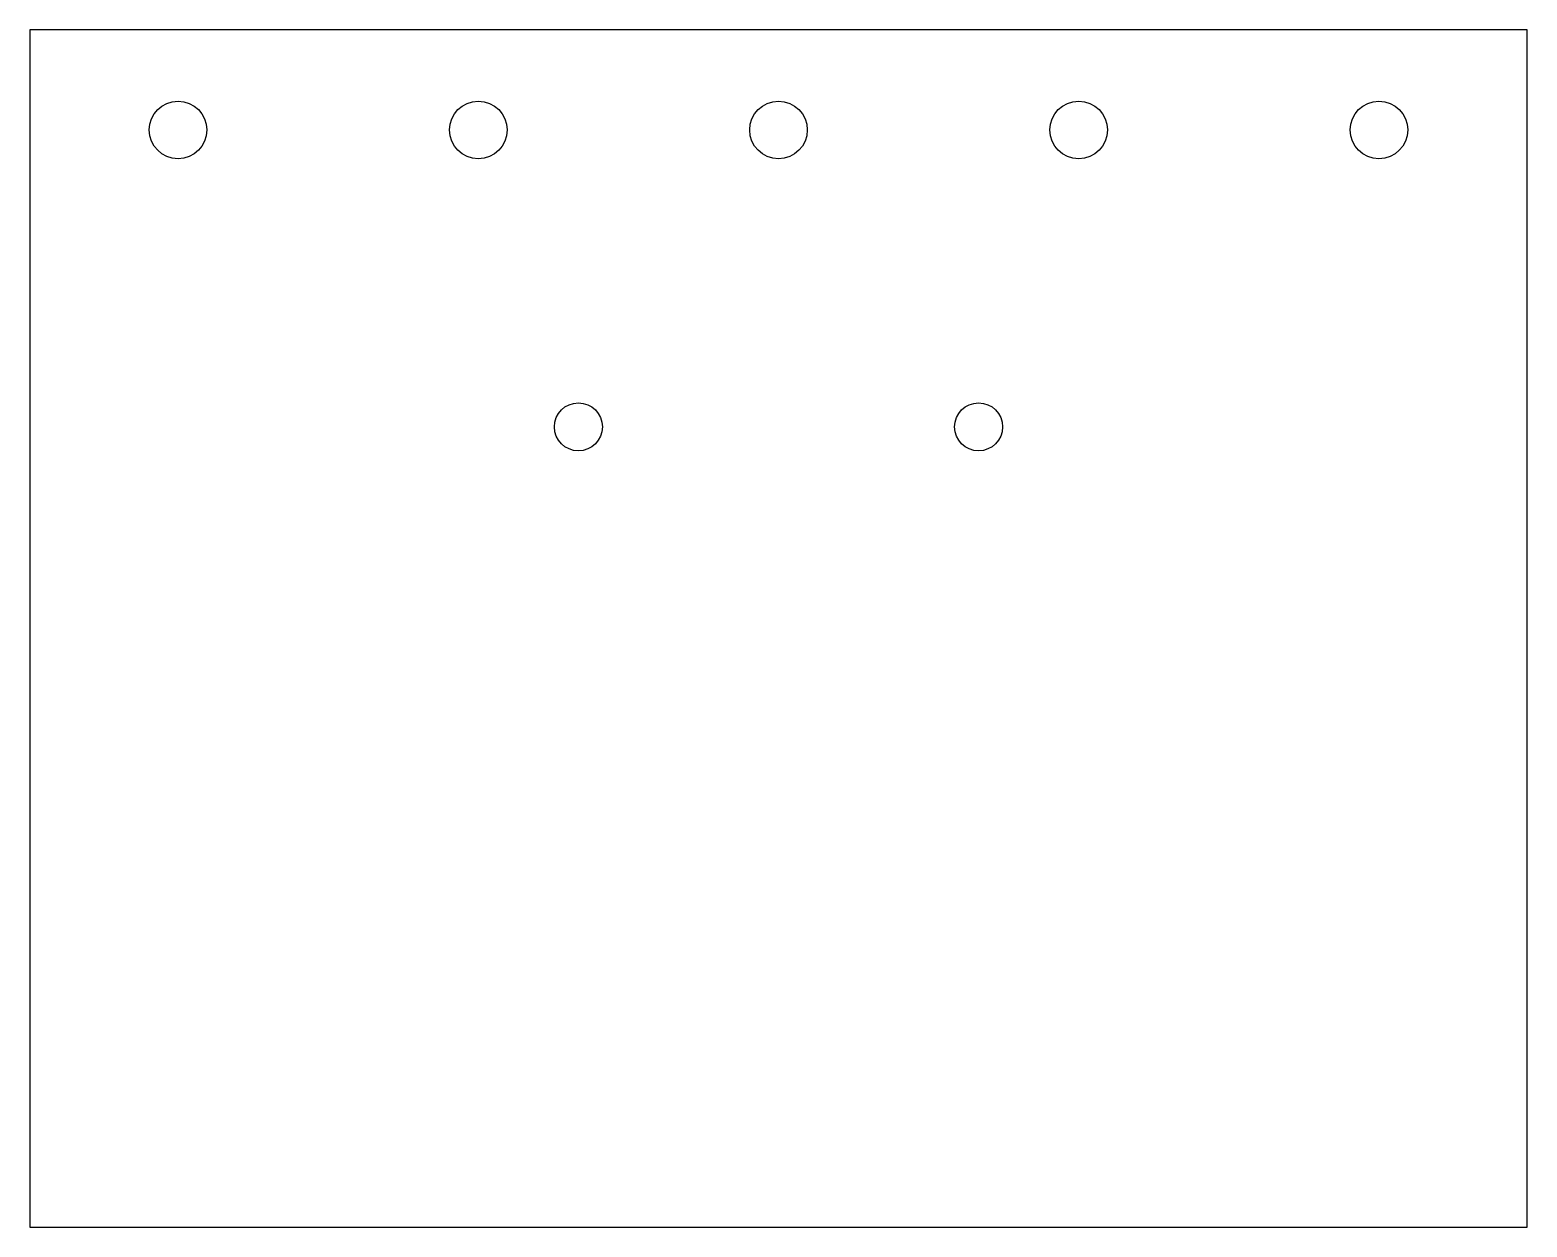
# Model space of a CAD drawing. Header units: millimetres. Extents: x -47.5 to 47.5, y -38 to 38.
import ezdxf

# ---------------------------------------------------------------- set-up
doc = ezdxf.new("R2010")
doc.units = ezdxf.units.MM

msp = doc.modelspace()

# ---------------------------------------------------------------- linework, layer by layer
at = {"color": 7, "linetype": 'Continuous', "lineweight": 25}
for p, q in [((-47.5, 38), (-47.5, -38)), ((47.5, 38), (-47.5, 38)), ((47.5, -38), (47.5, 38)), ((-47.5, -38), (47.5, -38))]:
    msp.add_line(p, q, dxfattribs=at)
for centre, radius in [((-38.1, 31.65), 1.829), ((-19.05, 31.65), 1.829), ((0, 31.65), 1.829), ((19.05, 31.65), 1.829), ((38.1, 31.65), 1.829), ((-12.7, 12.8), 1.524), ((12.7, 12.8), 1.524)]:
    msp.add_circle(centre, radius, dxfattribs=at)

doc.saveas('drawing.dxf')
